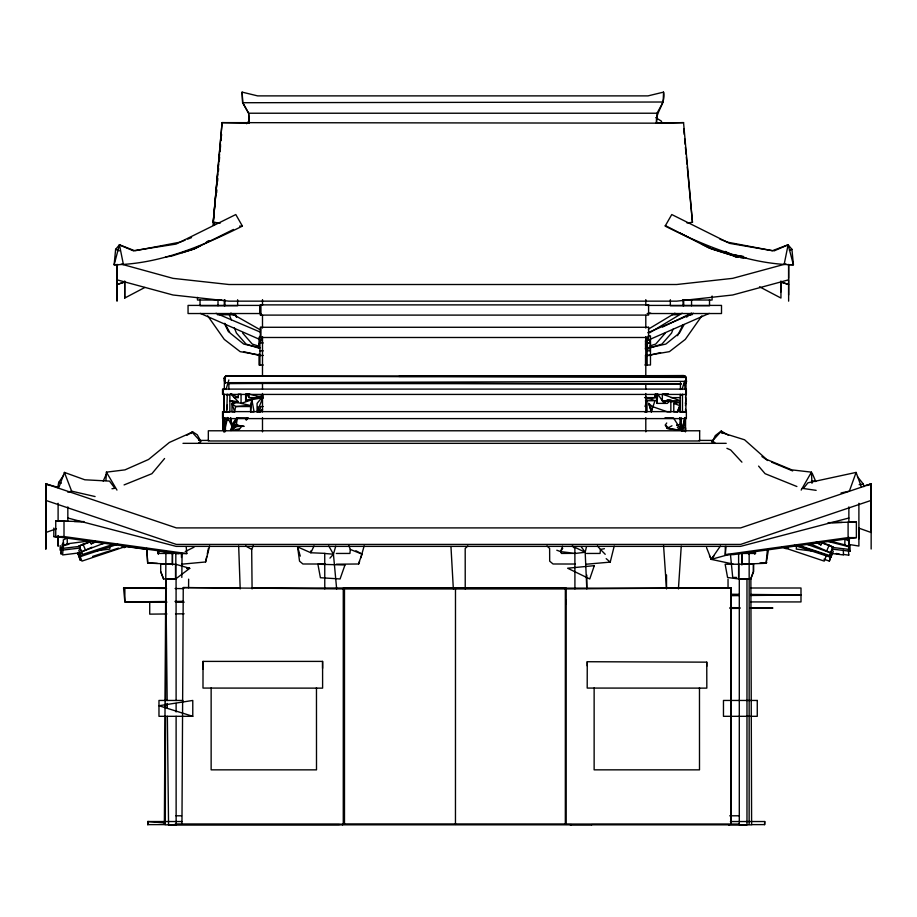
<?xml version="1.0" encoding="UTF-8"?>
<svg xmlns="http://www.w3.org/2000/svg" width="917" height="917" viewBox="0 0 917 917"><rect width="100%" height="100%" fill="white"/><g stroke="black" fill="none" stroke-linecap="round" stroke-linejoin="round"><path stroke-width="1.38" d="M871.15 525.464L871.15 483.901L740.638 527.905L176.362 527.905L45.85 483.901L45.85 549.019L45.85 483.901L57.874 487.317M58.103 535.551L58.103 546.039L58.103 536.204M58.103 521.429L58.103 503.273M788.631 294.999L788.631 279.834L732.66 294.999L676.7 301.154L228.963 301.154L173.004 294.999L117.032 279.834L117.101 264.371L117.032 301.154L117.021 264.555M144.886 287.445L124.712 298.048L124.712 280.98M124.861 588.003L124.861 601.93L166.401 601.93M172.534 565.01L172.534 552.573M222.911 429.385L222.911 417.82M223.989 429.11L223.989 431.85L223.989 417.59L223.989 426.394L224.997 431.873M225.055 423.482L225.055 429.729M587.258 665.857L587.258 661.73L706.755 662.154L706.824 688.128L587.201 688.071L587.258 661.73M647.173 337.594L647.138 348.494L650.474 347.979M738.793 578.959L727.571 577.492L725.141 564.23L753.625 564.23L753.625 571.6L750.748 578.959L738.793 578.959L738.793 564.23M730.379 821.529L764.721 821.529L764.721 824.612L752.032 824.624M780.952 291.893L780.952 282.23M788.631 278.355L788.631 264.555L788.631 301.154M858.897 538.955L858.897 527.974M165.541 716.292L165.312 824.853L342.522 824.876M165.553 707.718L165.564 703.431M165.576 700.577L165.817 579.166L176.075 579.166L176.11 700.577M203.035 661.398L202.989 688.071L322.612 688.14L322.578 661.398L203.035 661.398L203.035 669.307M650.474 348.827L647.138 348.896L647.161 341.067M680.918 429.729L680.918 424.64M753.35 564.23L753.327 571.6L750.748 578.959M645.534 340.207L645.522 349.469M164.372 824.119L165.92 551.438M181.956 824.096L183.251 587.579L343.061 588.92M680.231 394.253L680.231 402.517L673.789 403.4L673.789 411.893L677.388 411.893L680.196 405.761L680.231 400.74L662.338 394.058L662.338 400.74L680.231 402.517L680.231 412.008L685.801 411.997L685.515 409.223M158.309 551.438L158.297 553.776L158.32 551.025M188.581 587.728L188.638 579.166M181.818 577.435L182.082 553.432M650.474 343.967L647.138 342.935L647.173 340.253M647.138 344.311L647.276 337.548M844.912 539.093L848.798 540.973L848.661 546.704L844.809 544.847L844.912 539.093L842.093 538.76M220.172 223.163L213.191 222.327L222.097 122.626L249.252 123.153L248.622 113.227L242.569 102.544L242.111 92.124L257.631 95.884L648.021 95.884L663.541 92.124C666.269 103.483 654.83 112.596 656.561 123.165L683.555 122.626L692.461 222.327L687.028 222.969M60.063 550.177L60.213 545.592M61.978 550.177L62.161 544.446L63.502 542.577L63.307 548.32L61.978 550.177L80.341 547.999M214.131 222.556L213.89 225.399L213.053 224.883L222.097 122.626L656.561 123.165L657.042 113.227L663.163 102.016L663.541 92.124M796.483 544.973L796.311 549.088L817.139 551.679M62.906 550.269L62.643 554.945L80.696 552.71M183.251 587.579L240.437 587.969M105.925 480.508L106.406 472.152L124.964 469.871L148.554 459.474L169.347 442.464L192.123 432.228L200.846 441.719L198.496 443.175M678.42 588.92L681.251 546.177M731.078 587.694L731.101 824.234L731.078 587.694L565.342 588.932L344.483 588.943L344.483 824.177M226.992 409.108L227.278 404.959M216.63 192.708L216.859 189.865M217.581 181.337L217.81 178.494M218.406 171.387L218.647 168.545M219.243 161.438L219.599 157.174M220.08 151.488L220.55 145.803M221.031 140.118L221.501 134.432L220.917 140.072M685.205 431.655L685.561 427.425L684.575 422.485M755.23 551.048L755.585 553.444L741.956 553.455L741.979 564.207L766.131 563.267L767.391 549.776M213.191 222.327L217.73 174.07M217.994 171.238L218.659 164.154M218.922 161.323L219.587 154.239M219.851 151.408L220.516 144.324M348.861 545.672L350.305 549.443L349.927 553.444L336.298 553.455M726.081 546.349L725.278 554.625L733.554 554.625L856.375 537.614L856.375 522.048L828.097 522.656M133.825 250.994L119.405 244.908L115.634 249.309L114.132 264.784C159.615 264.096 202.325 246.088 242.397 226.098L235.795 214.544L176.075 244.082L134.306 250.582L119.428 244.77L114.144 264.807L118.11 264.658M685.32 431.024L685.561 428.594M669.96 400.672L667.324 403.388L656.87 403.388L657.81 394.207L654.99 394.207L654.99 397.6L648.17 398.803M250.57 411.882L250.57 405.486L251.888 399.789L254.089 411.882L250.57 411.882L251.888 399.789L241.056 403.388L229.858 400.729L238.237 401.623L230.786 394.092M223.943 398.643L224.218 396.316M311.104 550.59L310.84 552.756L325.008 553.364M346.328 382.848L227.783 383.409L681.411 383.914L224.688 382.687L686.489 381.357L684.277 383.914L686.271 382.595L686.489 381.357L686.111 377.414L683.692 375.626L225.525 376.176L224.906 383.375L223.966 378.354L226.178 375.683L263.374 375.741M766.131 563.267L768.652 548.618M685.377 403.549L685.801 400.729M238.237 402.506L231.967 403.388L231.967 411.882L234.672 411.882L235.577 406.54L231.967 403.388L238.237 401.623M651.425 411.882L652.319 406.54L648.72 403.388L651.425 411.882L648.72 403.388M685.423 405.497L685.801 403.4M57.76 487.649L58.711 482.376L63.594 475.396M228.39 418.954L225.055 417.843L225.055 424.777L227.599 417.579L232.219 426.657L236.403 423.826L237.503 417.82L247.968 417.911L246.306 420.181M784.138 264.52L788.127 244.77L772.423 250.696L729.554 243.36L671.76 214.544L665.146 226.098C705.23 246.1 747.928 264.062 793.411 264.807L788.127 244.77M181.486 564.207L205.58 561.972L206.726 556.516M207.299 553.799L208.434 548.343M227.863 419.975L227.599 417.579L225.444 427.253L225.444 431.173M262.594 409.211L259.488 411.882L260.692 406.54L263.19 406.54M586.788 575.074L586.8 588.92L585.184 552.275L586.479 546.704M684.93 417.579L681.812 430.944L677.319 427.437M586.467 564.207L610.229 562.11L614.195 546.165M205.58 561.972L209.649 546.016M159.363 550.876L158.698 553.444L172.339 553.455L172.304 564.207L147.683 563.072L146.777 548.423L147.683 563.072M360.817 557.811L364.141 545.947M680.999 419.975L679.623 424.777L676.952 424.777M336.654 588.92L333.433 554.212L335.748 546.188M645.052 406.495L647.012 399.766L647.012 411.882L644.662 411.882M226.018 389.496L228.86 379.947M682.053 389.496L684.495 381.312M684.391 385.404L686.019 379.947L686.019 394.94M358.776 563.989L359.59 561.513M651.219 411.63L654.99 400.729L645.751 397.107M677.388 411.893L679.279 406.552L680.231 412.008M803.441 488.383L807.934 482.812L856.1 472.415L849.371 491.145L841.084 492.945M355.911 550.739L362.032 554.109L358.444 563.989L336.321 564.207M59.043 487.065L64.408 472.415L84.811 479.786L109.49 481.104L114.338 487.546M556.802 550.223L560.608 551.61L575.154 553.364L561.456 553.444L560.608 551.61L562.568 546.257M673.089 329.146L671.565 333.066L661.959 344.07L649.328 348.093M826.526 555.186L824.223 561.112L782.121 547.002M829.346 561.101L831.616 554.521L829.346 561.101L823.936 559.221M259.03 344.173L259.981 341.869M262.354 410.105L260.692 411.882L257.081 411.882L262.938 397.634M830.882 557.364L829.553 555.507L831.96 549.673L833.301 551.541L830.882 557.364L794.305 545.294M830.515 552.848L826.664 550.979L829.174 545.145L833.06 547.013L830.515 552.848L806.559 544.136M252.083 588.92L251.694 549.443L253.39 545.523M720.372 546.039L711.214 559.37L732.992 564.024M103.197 481.081L106.406 473.986M314.004 546.016L310.84 552.756L297.601 546.91L299.538 561.17L302.897 563.989L325.042 564.024M712.99 440.355L715.317 435.598L721.232 431.036L728.568 435.334M262.675 337.364L259.935 342.935L263.259 342.935M677.548 335.702L683.073 324.595M686.764 317.19L687.991 314.726M241.973 425.855L239.383 429.271L230.901 430.44L230.568 429.729L236.735 417.82L231.485 425.247L235.703 421.682M684.128 324.515L679.428 333.066L665.845 344.07L645.362 348.689M815.878 542.291L820.875 544.927L822.755 541.615M801.171 490.091L811.442 472.152L791.795 469.871L766.715 459.474L744.558 439.793L720.338 432.228L711.798 441.719L715.581 443.37M237.503 417.82L232.219 426.657L244.151 426.336L238.065 425.396L232.219 426.657L230.557 417.579L231.176 422.691M560.608 551.61L562.729 548.251M681.297 428.766L679.256 430.142L667.175 428.411L665.318 425.052L666.728 422.989M701.872 315.849L685.286 339.405L669.399 351.658L645.499 355.727M82.564 554.453L80.157 548.618L78.816 550.498L81.223 556.321L82.564 554.453L113.731 544.159M713.907 556.034L711.214 559.37L709.46 555.725M223.966 378.354L226.178 375.683M263.145 396.087L257.081 403.388L257.081 411.882M164.579 458.511L151.901 473.688L124.082 484.921M665.341 333.066L655.735 344.07L649.419 346.087M246.57 123.738L249.229 120.7M329.96 558.121L333.433 554.212L328.756 545.959M190.908 433.569L192.581 431.792L197.293 434.818L200.708 441.054M467.83 546.016L465.194 548.423L465.228 588.92M225.525 376.176L686.111 377.414L683.692 375.626L645.809 376.302M230.901 430.44L236.609 426.267M230.706 430.084L236.46 426.027M245.664 419.527L247.968 417.911L245.55 419.252M126.729 546.028L124.368 547.644L121.869 546.933M89.362 540.56L91.241 543.873L95.208 541.202M186.77 435.369L192.581 431.792M206.371 242.077L208.778 240.632M648.434 329.123L674.935 313.19M649.683 332.745L682.202 313.19M688.082 315.861L691.819 313.752M671.955 425.775L667.175 428.411L679.256 430.142M200.399 245.779L194.152 248.943L171.387 256.164L165.828 256.863M185.223 551.576L194.014 547.185M233.503 229.445L194.152 248.943L182.025 252.725M67.308 543.792L67.193 538.05L63.307 539.93L63.456 545.661L67.308 543.792L90.84 540.743M91.952 547.243L81.602 551.793L79.057 545.97L90.921 541.236M81.602 551.793L105.421 542.681M662.533 327.025L691.659 313.075M91.241 543.873L96.468 541.58M645.499 341.342L709.254 313.385M773.868 250.983L788.093 244.839L791.91 249.309L793.423 264.784L787.921 264.612M647.849 332.699L693.516 313.282M789.422 250.352L791.91 249.309M867.218 485.506L871.15 483.901L871.15 549.019M185.074 240.151L179.915 242.191L135.223 250.731M187.664 239.131L191.538 237.595M647.734 343.336L645.522 344.162L648.181 348.162M79.057 545.97L89.728 542.165M45.85 532.502L56.43 528.754M871.15 500.407L740.638 544.423L176.362 544.423L45.85 500.407M126.764 546.096L81.945 561.112L79.653 555.186M81.223 556.321L117.812 544.24M117.021 278.355L117.021 284.511L125.033 281.886M117.032 284.511L124.964 281.943M92.617 556.413L118.522 548.079M78.014 553.73L80.352 560.367L78.014 553.73L80.742 552.871M78.117 554.43L80.845 553.559M262.698 395.445L245.641 400.729L245.641 393.978L249 394.046L263.351 397.6L245.641 400.729L246.765 393.978L249 397.6L263.351 397.6M865.808 485.414L871.15 483.901M788.333 547.976L785.835 548.687L783.473 547.071M728.877 554.498L711.214 559.37L706.537 547.609M785.903 263.913L732.66 278.355L676.7 284.511L228.963 284.511L173.004 278.355L121.193 264.096M848.867 518.025L740.523 546.372L176.167 546.383L67.835 518.025M63.456 545.661L68.89 544.251M683.165 428.033L685.561 427.425M67.743 492.12L71.629 491.145L95.093 496.555M650.176 355.097L660.572 352.598M604.429 548.698L600.463 549.443L597.471 546.016M859.137 484.692L863.321 484.016L863.929 486.629M647.929 313.534L650.726 313.121M111.966 488.738L114.74 488.337M856.375 537.614L848.099 537.614L725.278 554.625L725.278 546.349M94.577 550.991L109.857 549.088L109.742 546.349M63.307 548.32L80.272 546.303M101.466 543.781L105.707 543.277M574.925 588.92L574.89 553.49L585.184 552.275L581.137 546.612M186.965 568.666L189.727 568.357L175.651 578.959L163.57 578.959L160.693 571.6L160.693 564.23L175.674 564.23L189.727 568.357L186.965 567.967M147.82 821.529L147.786 824.624L147.82 821.529L181.967 821.529M668.344 393.886L663.461 393.989M759.906 563.049L766.807 562.614M647.138 355.578L650.474 355.383M259.935 355.578L263.259 355.395M230.568 429.729L233.09 429.603M235.6 429.465L239.383 429.271M223.943 393.978L224.413 411.871M832.143 522.736L842.115 522.449M849.245 522.254L856.375 522.048M656.159 123.073L683.555 122.626M764.721 821.529L764.526 824.624M166.401 601.495L124.861 601.93L123.566 588.003L166.413 588.003M174.998 601.414L183.595 601.323M730.803 595.683L739.4 595.591M750.863 595.477L800.999 594.961L750.874 594.445M166.905 613.966L149.723 614.138L149.723 601.93L166.917 602.091M175.502 613.886L184.099 613.805M729.955 608.452L739.985 608.349M750.014 608.258L772.928 608.028L750.014 607.811M739.434 815.786L729.726 815.809M239.658 226.109L242.397 226.098M398.906 376.428L683.692 375.626M662.624 376.428L685.492 376.325L686.271 382.595M242.111 92.124L242.764 102.727L663.163 102.016M689.492 314.749L692.129 314.737M229.204 383.375L262.159 383.317M242.764 102.727L248.622 113.227L657.042 113.227M221.88 300.019L197.464 300.019L197.464 297.349M682.97 300.019L712.096 300.019L712.096 296.019M260.967 305.407L188.054 305.407L188.054 313.534L260.967 313.534M647.161 305.407L721.507 305.407L721.507 313.534L647.161 313.534M217.432 314.737L235.531 314.749L236.552 317.362M672.459 314.749L678.683 314.749M647.138 342.935L650.474 342.935L647.723 337.364M263.259 365.012L259.03 365.012L259.03 353.928M644.892 365.012L650.474 365.012L650.474 335.897L648.25 335.851M228.883 383.375L263.225 383.352M226.522 394.94L228.86 394.94M680.425 394.94L682.661 394.94M234.041 397.6L238.237 397.6L238.237 394.207L241.056 394.207L241.056 403.388L250.57 405.486L235.577 406.54L250.57 406.54M644.548 397.6L654.99 397.6L655.93 394.207L656.87 403.388M670.98 397.611L680.231 397.611M669.662 399.766L667.324 399.766L664.149 403.388L657.81 394.207M645.453 400.729L654.99 400.729M662.338 400.74L680.231 400.74M223.943 411.997L229.858 411.997L229.858 394.413M198.725 440.424L208.732 440.412M699.041 440.412L713.334 440.424M182.987 443.335L726.218 443.335M178.563 553.581L55.742 536.571L55.742 521.005L84.02 521.601M53.828 528.077L53.828 536.571L64.007 536.571L186.827 553.581L186.174 546.681M186.827 553.581L176.649 553.581L159.707 551.232M586.444 553.455L600.073 553.444L600.463 549.443L605.243 554.315M736.638 577.435L732.717 577.435L730.505 555.014M251.888 587.969L731.044 588.21M750.863 588.003L800.999 588.003L800.999 601.93L750.863 601.93M182.919 700.45L158.973 700.45L158.973 716.315L192.776 716.315L192.776 700.45L158.973 705.735L192.776 716.315M175.147 824.119L739.423 824.234M147.786 824.624L164.877 824.612M176.041 824.532L339.37 824.532M342.236 824.532L739.113 824.532M342.408 824.612L571.532 824.612M591.545 824.612L729.817 824.624M570.214 824.876L591.648 824.876M232.872 314.737L235.531 314.749M645.43 376.268L685.492 376.325M575.188 564.024L553.043 563.989L549.684 561.17L549.627 548.423L546.99 546.016M728.602 824.853L751.608 824.853L750.874 579.166L739.297 579.166L739.297 824.853L746.977 824.853L746.977 579.166M664.974 417.82L673.433 417.854L681.812 430.944L684.93 423.471L684.93 417.82L681.812 430.944L681.113 430.199L681.113 426.795L681.812 430.944L681.251 425.545M175.915 815.786L181.532 815.809M123.566 588.003L166.527 588.439M175.124 588.531L183.709 588.622M730.815 594.239L739.411 594.331M175.502 602.182L184.099 602.263M729.955 607.616L739.985 607.707M749.132 824.234L749.166 551.564M647.138 350.775L650.474 350.867M259.935 350.775L263.259 350.867M55.742 521.005L67.147 521.326M74.277 521.521L81.407 521.716M226.797 411.871L227.278 394.207M147.901 562.855L157.392 563.382M333.433 554.212L324.733 553.49L324.778 588.92M147.786 821.529L164.877 822.95M829.048 541.42L831.845 541.729M806.41 544.32L810.651 544.824M831.845 547.346L848.81 549.375L850.139 551.232L831.776 549.054M213.202 222.246L218.636 222.9M831.031 553.398L843.525 554.945L843.273 550.269M746.025 257.815L735.732 256.519L711.512 248.943L701.516 243.888M836.247 553.478L839.021 553.857M843.182 554.418L848.729 555.163L848.523 550.498M53.828 536.571L58.058 537.156M123.004 546.142L146.995 549.466M802.26 488.337L816.153 490.354M735.147 256.852L737.933 257.287M740.718 257.723L743.492 258.158M849.039 544.48L858.897 546.039L858.897 503.273M735.423 255.155L743.71 256.531M259.843 355.005L240.162 351.658L224.275 339.405L207.689 315.849M742.587 256.577L731.491 254.571L725.187 251.418M811.556 480.714L815.752 481.505L812.187 473.218M772.469 250.708L727.628 242.191L719.937 239.165M711.798 441.719L714.377 442.212M260.096 347.761L243.716 344.07L230.133 333.066L224.757 323.3M243.521 351.658L259.121 355.406M828.257 541.488L848.661 546.704M828.487 540.64L844.809 544.847M58.711 482.376L61.324 483.144M736.087 256.565L708.6 247.808L665.295 225.559M258.56 346.087L252.255 344.07L242.65 333.066M258.651 348.093L246.031 344.07L236.426 333.066L234.397 327.839M780.596 281.92L788.631 284.511L780.734 281.943M796.644 545.328L825.162 554.739M798.386 545.214L829.553 555.507M652.319 406.54L667.324 411.825L670.843 411.882L670.843 399.766M859.252 528.284L871.15 532.502L871.15 524.845M821.173 542.291L829.174 545.145M823.741 543.689L833.06 547.013M673.789 403.4L680.196 405.761M350.305 549.443L362.032 554.109M796.896 486.526L765.099 473.688L758.588 466.1M45.85 483.901L49.782 485.506M771.667 462.179L792.655 470.937M115.634 249.309L119.37 250.88M216.034 313.282L260.405 332.149M726.906 448.333L730.677 449.983L741.922 462.157M200.307 313.385L260.153 339.622M809.849 543.575L826.664 550.979M680.036 427.047L682.305 428.079L676.735 425.328M585.184 552.275L572.242 546.016L574.879 548.423L574.89 553.49M680.288 233.136L687.773 236.93M759.505 286.792L780.952 298.048L780.952 280.98M231.05 393.783L238.237 397.6M230.82 313.075L260.52 329.982M245.71 545.97L251.694 549.443M655.758 117.617L661.352 121.124L662.04 123.417M816.909 542.256L820.875 544.927M761.924 456.54L767.724 460.54M249.252 123.153L248.622 113.227M606.171 558.648L610.229 562.11M665.318 425.052L669.158 428.434M236.403 423.826L238.065 425.396M857.452 476.737L863.321 484.016M684.128 431.219L681.973 428.342L681.973 430.875M848.615 543.621L849.956 545.5L850.139 551.232M106.406 472.152L116.963 490.091M753.499 551.793L754.851 554.235M224.917 324.595L228.597 332M721.232 431.036L722.309 433.397M82.931 544.09L85.453 549.936M77.865 552.825L79.32 556.321M160.693 571.6L163.57 578.959M229.307 314.749L231.348 319.976M64.408 472.415L71.629 491.145M856.1 472.415L861.407 487.065M231.967 403.388L234.672 411.882M297.601 546.91L300.272 556.103M258.113 407.033L259.488 411.882M119.428 244.77L123.405 264.52M679.612 417.579L681.812 430.944L681.113 424.766M848.626 554.476L848.729 555.163M692.461 222.327L687.269 166.986M685.515 396.855L685.801 399.697M683.681 128.735L684.208 134.409M684.609 138.65L685.137 144.324M685.4 147.156L686.065 154.239M686.34 157.071L687.005 164.154M223.943 406.54L224.184 409.2M223.943 405.486L224.229 409.314M663.564 545.558L666.533 588.92L666.521 574.959M450.958 546.555L453.342 588.92M811.442 472.152L811.981 483.293M227.599 417.579L227.703 420.261M238.672 546.085L240.197 588.92M848.649 544.767L848.81 549.375M165.817 579.166L167.181 700.577M167.203 703.431L167.261 707.718M167.352 716.292L168.556 824.853L176.133 824.853L176.11 716.292M728.029 579.166L728.052 587.728M647.138 348.242L647.138 348.896M181.451 553.455L181.463 557.49M848.867 540.147L848.867 542.107M706.755 662.154L706.755 666.338M699.476 687.647L699.499 769.856L594.136 769.844L594.136 687.933M566.179 600.28L566.179 602.125M316.468 687.647L316.503 769.856L211.139 769.844L211.139 687.933M222.911 424.204L222.911 417.579M222.9 425.052L222.911 429.729M176.11 703.431L176.11 712.005M172.545 552.298L172.545 554.877M848.867 506.895L848.867 522.197M848.867 537.373L848.867 544.469M848.099 522.048L848.099 537.614M749.074 551.564L749.074 554.418M741.887 553.948L741.887 565.01M738.609 553.708L738.609 577.435M709.517 299.744L709.517 305.751L670.35 305.751L670.35 299.744M691.556 299.744L691.556 305.751M685.801 393.106L685.939 412.008M685.561 417.579L685.561 426.313M685.561 428.457L685.561 431.747M684.896 381.312L684.896 389.496M683.692 299.744L683.692 305.751M683.05 299.744L683.05 305.751M682.466 394.207L682.466 411.997M681.354 424.674L681.354 429.19M681.113 417.579L681.113 429.729M680.425 382.676L680.425 389.496M647.138 337.135L647.138 365.012M645.797 299.63L645.797 305.327M645.797 315.276L645.797 328.068M645.797 336.596L645.797 376.406M645.797 383.524L645.797 389.209M645.797 393.473L645.797 411.951M645.797 417.636L645.797 431.861M645.522 355.039L645.522 365.012M566.179 824.44L566.179 588.129L343.267 588.129L343.267 824.44M565.995 603.352L565.995 603.971M565.342 588.932L565.331 824.177M455.485 588.129L455.462 824.44M322.578 661.398L322.578 668.367M262.503 299.63L262.491 305.327M262.491 315.276L262.503 328.068M262.503 336.596L262.491 376.406M262.491 383.524L262.503 389.209M262.491 393.473L262.503 411.951M262.491 417.636L262.503 431.861M260.921 304.88L260.921 315.104M260.921 327.277L260.921 337.49M260.061 305.407L260.061 313.534M259.935 336.252L259.935 365.012M259.03 337.284L259.03 348.368M249 394.046L249 397.6M237.629 299.744L237.629 305.751L200.044 305.751L200.044 299.744M228.86 382.676L228.86 389.496M224.929 299.744L224.929 305.751M224.298 299.744L224.298 305.751M224.39 379.947L224.287 389.496M224.138 394.459L224.138 411.997M223.267 389.106L223.267 394.425M223.267 411.618L223.267 418.599M218.005 299.744L218.005 305.751M175.823 554.086L175.823 577.435M175.525 564.23L175.525 578.959M158.286 551.312L158.286 554.109M124.712 282.23L124.712 298.048M67.835 506.895L67.835 520.81M64.007 521.005L64.007 536.571M61.405 547.472L61.13 553.994L61.405 547.472M594.296 565.674L589.746 578.959L567.623 568.219L594.296 565.674M344.975 564.987L340.069 578.959L320.4 577.721L317.912 564.23L344.975 564.987M648.594 304.88L260.325 304.88L260.325 315.104L648.594 315.104L648.594 304.88M648.594 327.277L260.325 327.277L260.325 337.49L648.594 337.49L648.594 327.277M686.363 389.106L222.544 389.106L222.544 394.425L686.363 394.425L686.363 389.106M686.363 411.618L222.544 411.618L222.544 418.599L686.363 418.599L686.363 411.618M699.66 430.784L208.331 430.784L208.331 440.974L699.66 440.974L699.66 430.784M757.27 700.45L723.467 700.45L723.467 716.315L757.27 716.315L757.27 700.45"/></g></svg>
